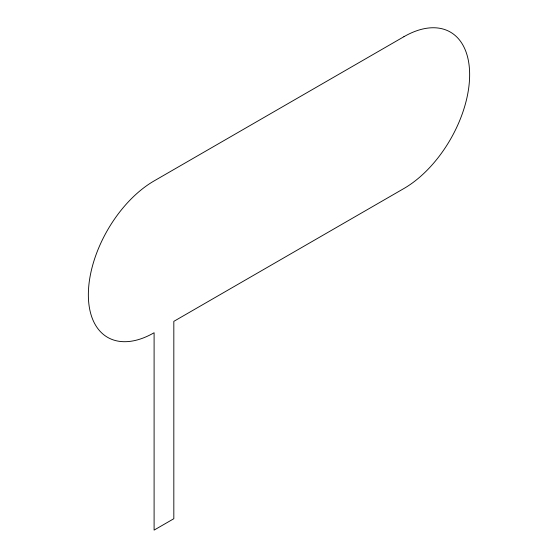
<?xml version="1.0" encoding="UTF-8"?>
<svg xmlns="http://www.w3.org/2000/svg" width="558" height="558" viewBox="0 0 558 558"><rect width="100%" height="100%" fill="white"/><g stroke="black" fill="none" stroke-linecap="round" stroke-linejoin="round"><path stroke-width="0.84" d="M403.901 36.709L154.099 180.925A92.963 53.673 -60 0 0 88.359 294.784A92.963 53.673 -60 0 0 154.099 332.742L154.099 530.1L173.824 518.717L173.824 321.359L403.901 188.52A92.963 53.673 -60 0 0 469.641 74.66A92.963 53.673 -60 0 0 403.901 36.709"/></g></svg>
